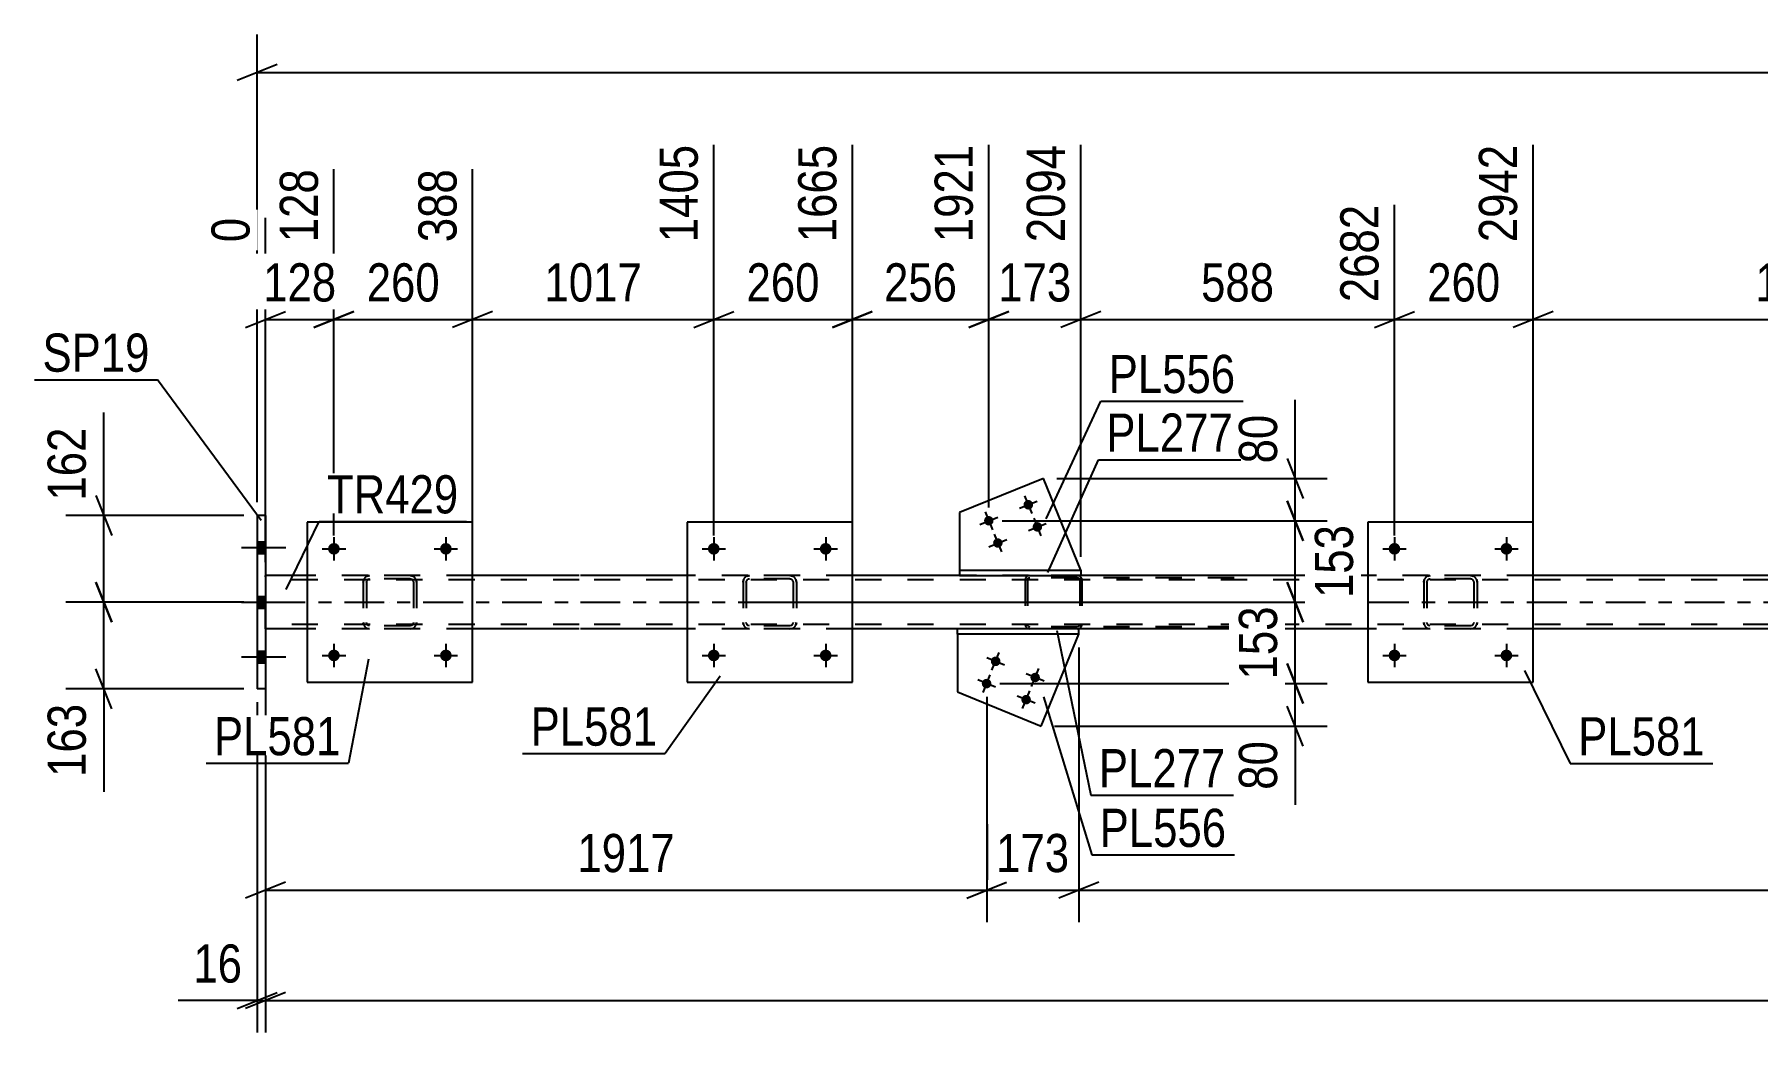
# Model space of a CAD drawing. Header units: millimetres. Extents: x 0 to 1772, y 0 to 560.
# Drawn here: x 1041.4 to 1170.7, y 483 to 557.9 of the extents above; entities that cross this region are included whole.
import ezdxf

# ---------------------------------------------------------------- set-up
doc = ezdxf.new("R2010")
doc.units = ezdxf.units.MM
doc.linetypes.add('DXK_LINE_DOT2', pattern=[3.9198, 1.9599, -1.9599])
doc.linetypes.add('DXK_LINE_DOT3', pattern=[5.9187, 2.979, -0.9799, 0.9799, -0.9799])
doc.styles.add('Arial Narrow', font='ARIALN.TTF', dxfattribs={"height": 0.2})

# ---------------------------------------------------------------- blocks, each defined once
blk = doc.blocks.new('Bolt-814276686-2591 - 2520')
at = {"linetype": 'Continuous'}
for points in [[(1058.76, 518.94), (1058.76, 519.82), (1058.12, 519.82), (1058.12, 518.94)], [(1058.76, 518.94), (1058.76, 519.82), (1058.12, 519.82), (1058.12, 518.94)], [(1058.76, 518.94), (1058.76, 519.82), (1058.12, 519.82), (1058.12, 518.94)], [(1058.76, 514.84), (1058.76, 515.72), (1058.12, 515.72), (1058.12, 514.84)], [(1058.76, 514.84), (1058.76, 515.72), (1058.12, 515.72), (1058.12, 514.84)], [(1058.76, 510.74), (1058.76, 511.62), (1058.12, 511.62), (1058.12, 510.74)], [(1058.76, 510.74), (1058.76, 511.62), (1058.12, 511.62), (1058.12, 510.74)], [(1058.76, 510.74), (1058.76, 511.62), (1058.12, 511.62), (1058.12, 510.74)]]:
    blk.add_hatch(color=1, dxfattribs=at).paths.add_polyline_path(points)
at = {"color": 1, "linetype": 'Continuous'}
for p, q in [((1058.12, 519.82), (1058.76, 519.82)), ((1058.12, 519.82), (1058.76, 519.82)), ((1058.12, 519.82), (1058.76, 519.82)), ((1056.96, 519.38), (1060.28, 519.38)), ((1056.96, 519.38), (1060.28, 519.38)), ((1056.96, 519.38), (1060.28, 519.38)), ((1058.12, 518.94), (1058.76, 518.94)), ((1058.12, 518.94), (1058.76, 518.94)), ((1058.12, 518.94), (1058.76, 518.94)), ((1056.96, 515.28), (1060.28, 515.28)), ((1056.96, 515.28), (1060.28, 515.28)), ((1058.12, 515.72), (1058.76, 515.72)), ((1058.12, 515.72), (1058.76, 515.72)), ((1058.12, 514.84), (1058.76, 514.84)), ((1058.12, 514.84), (1058.76, 514.84)), ((1056.96, 511.18), (1060.28, 511.18)), ((1056.96, 511.18), (1060.28, 511.18)), ((1056.96, 511.18), (1060.28, 511.18)), ((1058.12, 511.62), (1058.76, 511.62)), ((1058.12, 511.62), (1058.76, 511.62)), ((1058.12, 511.62), (1058.76, 511.62)), ((1058.12, 510.74), (1058.76, 510.74)), ((1058.12, 510.74), (1058.76, 510.74)), ((1058.12, 510.74), (1058.76, 510.74))]:
    blk.add_line(p, q, dxfattribs=at)
blk = doc.blocks.new('Part-814276686-2694 - 2520')
at = {"color": 2, "linetype": 'Continuous'}
for p, q in [((1110.83, 517.68), (1110.83, 517.28)), ((1110.83, 517.68), (1119.94, 517.68)), ((1110.83, 517.28), (1119.94, 517.28)), ((1119.94, 517.68), (1119.94, 517.28))]:
    blk.add_line(p, q, dxfattribs=at)
blk = doc.blocks.new('Bolt-814276686-2555 - 2520')
at = {"linetype": 'Continuous'}
for points in [[(1064.33, 511.29, -1), (1063.45, 511.29, -1)], [(1072.73, 511.29, -1), (1071.85, 511.29, -1)]]:
    blk.add_hatch(color=1, dxfattribs=at).paths.add_polyline_path(points)
at = {"color": 1, "linetype": 'Continuous'}
for p, q in [((1063.89, 512.17), (1063.89, 510.41)), ((1072.29, 512.17), (1072.29, 510.41)), ((1063.01, 511.29), (1064.77, 511.29)), ((1071.41, 511.29), (1073.17, 511.29))]:
    blk.add_line(p, q, dxfattribs=at)
blk = doc.blocks.new('Part-814276686-2549 - 2520')
at = {"color": 2, "linetype": 'Continuous'}
for p, q in [((1153.87, 521.28), (1141.47, 521.28)), ((1141.47, 521.28), (1141.47, 509.28)), ((1153.87, 509.28), (1153.87, 521.28)), ((1141.47, 509.28), (1153.87, 509.28))]:
    blk.add_line(p, q, dxfattribs=at)
blk = doc.blocks.new('Bolt-814276686-2552 - 2520')
at = {"linetype": 'Continuous'}
for points in [[(1143.91, 519.29, -1), (1143.03, 519.29, -1)], [(1152.31, 519.29, -1), (1151.43, 519.29, -1)]]:
    blk.add_hatch(color=1, dxfattribs=at).paths.add_polyline_path(points)
at = {"color": 1, "linetype": 'Continuous'}
for p, q in [((1143.47, 520.17), (1143.47, 518.41)), ((1151.87, 520.17), (1151.87, 518.41)), ((1142.59, 519.29), (1144.35, 519.29)), ((1150.99, 519.29), (1152.75, 519.29))]:
    blk.add_line(p, q, dxfattribs=at)
blk = doc.blocks.new('Bolt-814276686-2556 - 2520')
at = {"linetype": 'Continuous'}
for points in [[(1064.33, 519.29, -1), (1063.45, 519.29, -1)], [(1072.73, 519.29, -1), (1071.85, 519.29, -1)]]:
    blk.add_hatch(color=1, dxfattribs=at).paths.add_polyline_path(points)
at = {"color": 1, "linetype": 'Continuous'}
for p, q in [((1063.89, 520.17), (1063.89, 518.41)), ((1072.29, 520.17), (1072.29, 518.41)), ((1063.01, 519.29), (1064.77, 519.29)), ((1071.41, 519.29), (1073.17, 519.29))]:
    blk.add_line(p, q, dxfattribs=at)
blk = doc.blocks.new('Part-814276686-2689 - 2520')
at = {"color": 2, "linetype": 'Continuous'}
for p, q in [((1117.13, 524.57), (1110.83, 522.01)), ((1119.94, 517.68), (1117.13, 524.57)), ((1110.83, 522.01), (1110.83, 517.68))]:
    blk.add_line(p, q, dxfattribs=at)
at = {"color": 7, "linetype": 'DXK_LINE_DOT2'}
blk.add_line((1110.83, 517.68), (1119.94, 517.68), dxfattribs=at)
blk = doc.blocks.new('Bolt-814276686-2695 - 2520')
at = {"linetype": 'Continuous'}
for points in [[(1116.33, 522.73, -1), (1115.66, 522.46, -1)], [(1113.36, 521.53, -1), (1112.7, 521.26, -1)], [(1117.01, 521.07, -1), (1116.34, 520.8, -1)], [(1114.04, 519.86, -1), (1113.38, 519.59, -1)]]:
    blk.add_hatch(color=1, dxfattribs=at).paths.add_polyline_path(points)
at = {"color": 1, "linetype": 'Continuous'}
for p, q in [((1115.33, 522.33), (1116.66, 522.87)), ((1115.72, 523.27), (1116.27, 521.93)), ((1112.36, 521.12), (1113.7, 521.66)), ((1112.76, 522.06), (1113.3, 520.72)), ((1116.01, 520.66), (1117.34, 521.2)), ((1116.4, 521.6), (1116.94, 520.27)), ((1113.04, 519.45), (1114.38, 520)), ((1113.44, 520.39), (1113.98, 519.06))]:
    blk.add_line(p, q, dxfattribs=at)
blk = doc.blocks.new('Bolt-814276686-2582 - 2520')
at = {"linetype": 'Continuous'}
for points in [[(1143.91, 511.29, -1), (1143.03, 511.29, -1)], [(1152.31, 511.29, -1), (1151.43, 511.29, -1)]]:
    blk.add_hatch(color=1, dxfattribs=at).paths.add_polyline_path(points)
at = {"color": 1, "linetype": 'Continuous'}
for p, q in [((1143.47, 512.17), (1143.47, 510.41)), ((1151.87, 512.17), (1151.87, 510.41)), ((1142.59, 511.29), (1144.35, 511.29)), ((1150.99, 511.29), (1152.75, 511.29))]:
    blk.add_line(p, q, dxfattribs=at)
blk = doc.blocks.new('Part-814276686-2590 - 2520')
at = {"color": 2, "linetype": 'Continuous'}
for p, q in [((1061.89, 517.28), (1058.76, 517.28)), ((1082.29, 517.28), (1074.29, 517.28)), ((1090.39, 517.28), (1082.39, 517.28)), ((1110.83, 517.28), (1102.79, 517.28)), ((1141.47, 517.28), (1119.94, 517.28)), ((1192.55, 517.28), (1153.87, 517.28)), ((1061.89, 513.28), (1058.76, 513.28)), ((1082.29, 513.28), (1074.29, 513.28)), ((1090.39, 513.28), (1082.39, 513.28)), ((1110.67, 513.28), (1102.79, 513.28)), ((1141.47, 513.28), (1119.78, 513.28)), ((1192.55, 513.28), (1153.87, 513.28))]:
    blk.add_line(p, q, dxfattribs=at)
at = {"color": 7, "linetype": 'DXK_LINE_DOT2'}
for p, q in [((1058.76, 513.28), (1058.76, 517.28)), ((1074.29, 517.28), (1061.89, 517.28)), ((1102.79, 517.28), (1090.39, 517.28)), ((1119.94, 517.28), (1110.83, 517.28)), ((1153.87, 517.28), (1141.47, 517.28)), ((1082.29, 516.96), (1058.76, 516.96)), ((1685.1, 516.96), (1082.39, 516.96)), ((1082.29, 513.6), (1058.76, 513.6)), ((1685.1, 513.6), (1082.39, 513.6)), ((1074.29, 513.28), (1061.89, 513.28)), ((1102.79, 513.28), (1090.39, 513.28)), ((1119.78, 513.28), (1110.67, 513.28)), ((1153.87, 513.28), (1141.47, 513.28))]:
    blk.add_line(p, q, dxfattribs=at)
at = {"color": 7, "linetype": 'DXK_LINE_DOT3'}
for p, q in [((1058.76, 515.28), (1082.29, 515.28)), ((1082.39, 515.28), (1685.1, 515.28))]:
    blk.add_line(p, q, dxfattribs=at)
blk = doc.blocks.new('Part-814276686-2640 - 2520')
at = {"color": 2, "linetype": 'Continuous'}
for p, q in [((1110.67, 512.88), (1110.67, 508.56)), ((1116.97, 505.99), (1119.78, 512.88)), ((1110.67, 508.56), (1116.97, 505.99))]:
    blk.add_line(p, q, dxfattribs=at)
at = {"color": 7, "linetype": 'DXK_LINE_DOT2'}
blk.add_line((1119.78, 512.88), (1110.67, 512.88), dxfattribs=at)
blk = doc.blocks.new('Bolt-814276686-2712 - 2520')
at = {"linetype": 'Continuous'}
for points in [[(1092.83, 511.29, -1), (1091.95, 511.29, -1)], [(1101.23, 511.29, -1), (1100.35, 511.29, -1)]]:
    blk.add_hatch(color=1, dxfattribs=at).paths.add_polyline_path(points)
at = {"color": 1, "linetype": 'Continuous'}
for p, q in [((1092.39, 512.17), (1092.39, 510.41)), ((1100.79, 512.17), (1100.79, 510.41)), ((1091.51, 511.29), (1093.27, 511.29)), ((1099.91, 511.29), (1101.67, 511.29))]:
    blk.add_line(p, q, dxfattribs=at)
blk = doc.blocks.new('Part-814276686-2683 - 2520')
at = {"color": 2, "linetype": 'Continuous'}
for p, q in [((1119.78, 513.28), (1110.67, 513.28)), ((1110.67, 512.88), (1110.67, 513.28)), ((1119.78, 512.88), (1110.67, 512.88)), ((1119.78, 512.88), (1119.78, 513.28))]:
    blk.add_line(p, q, dxfattribs=at)
blk = doc.blocks.new('Bolt-814276686-2684 - 2520')
at = {"linetype": 'Continuous'}
for points in [[(1113.21, 510.98, -1), (1113.88, 510.71, -1)], [(1112.53, 509.31, -1), (1113.2, 509.04, -1)], [(1116.18, 509.77, -1), (1116.84, 509.5, -1)], [(1115.5, 508.11, -1), (1116.16, 507.83, -1)]]:
    blk.add_hatch(color=1, dxfattribs=at).paths.add_polyline_path(points)
at = {"color": 1, "linetype": 'Continuous'}
for p, q in [((1114.21, 510.57), (1112.88, 511.12)), ((1113.27, 510.18), (1113.82, 511.51)), ((1113.53, 508.91), (1112.2, 509.45)), ((1112.6, 508.51), (1113.14, 509.84)), ((1117.18, 509.36), (1115.84, 509.91)), ((1116.24, 508.97), (1116.78, 510.3)), ((1116.5, 507.7), (1115.16, 508.24)), ((1115.56, 507.3), (1116.1, 508.64))]:
    blk.add_line(p, q, dxfattribs=at)
blk = doc.blocks.new('Bolt-814276686-2713 - 2520')
at = {"linetype": 'Continuous'}
for points in [[(1092.83, 519.29, -1), (1091.95, 519.29, -1)], [(1101.23, 519.29, -1), (1100.35, 519.29, -1)]]:
    blk.add_hatch(color=1, dxfattribs=at).paths.add_polyline_path(points)
at = {"color": 1, "linetype": 'Continuous'}
for p, q in [((1092.39, 520.17), (1092.39, 518.41)), ((1100.79, 520.17), (1100.79, 518.41)), ((1091.51, 519.29), (1093.27, 519.29)), ((1099.91, 519.29), (1101.67, 519.29))]:
    blk.add_line(p, q, dxfattribs=at)
blk = doc.blocks.new('Part-814276686-2737 - 2520')
at = {"color": 2, "linetype": 'Continuous'}
for p, q in [((1058.76, 521.78), (1058.12, 521.78)), ((1058.12, 521.78), (1058.12, 508.78)), ((1058.76, 521.78), (1058.76, 508.78)), ((1058.76, 508.78), (1058.12, 508.78))]:
    blk.add_line(p, q, dxfattribs=at)
blk = doc.blocks.new('Part-814276686-2751 - 2520')
at = {"color": 7, "linetype": 'DXK_LINE_DOT2'}
for p, q in [((1066.39, 517.25), (1066.57, 517.28)), ((1066.57, 517.28), (1066.39, 517.25)), ((1069.61, 517.28), (1066.57, 517.28)), ((1069.61, 517.28), (1069.8, 517.25)), ((1069.8, 517.25), (1069.61, 517.28)), ((1066.09, 516.8), (1066.13, 516.99)), ((1066.13, 516.99), (1066.09, 516.8)), ((1066.09, 516.8), (1066.09, 513.76)), ((1066.33, 516.8), (1066.35, 516.9)), ((1066.33, 516.8), (1066.33, 513.76)), ((1066.35, 516.9), (1066.4, 516.97)), ((1066.4, 516.97), (1066.48, 517.03)), ((1066.48, 517.03), (1066.57, 517.04)), ((1069.61, 517.04), (1066.57, 517.04)), ((1069.61, 517.04), (1069.7, 517.03)), ((1069.7, 517.03), (1069.78, 516.97)), ((1069.78, 516.97), (1069.83, 516.9)), ((1069.83, 516.9), (1069.85, 516.8)), ((1069.85, 516.8), (1069.85, 513.76)), ((1070.06, 516.99), (1070.09, 516.8)), ((1070.09, 516.8), (1070.06, 516.99)), ((1070.09, 516.8), (1070.09, 513.76)), ((1066.13, 513.58), (1066.09, 513.76)), ((1066.09, 513.76), (1066.13, 513.58)), ((1066.35, 513.67), (1066.33, 513.76)), ((1066.4, 513.59), (1066.35, 513.67)), ((1066.57, 513.28), (1066.39, 513.32)), ((1066.39, 513.32), (1066.57, 513.28)), ((1066.48, 513.54), (1066.4, 513.59)), ((1066.57, 513.52), (1066.48, 513.54)), ((1069.61, 513.52), (1066.57, 513.52)), ((1069.7, 513.54), (1069.61, 513.52)), ((1069.8, 513.32), (1069.61, 513.28)), ((1069.61, 513.28), (1069.8, 513.32)), ((1069.78, 513.59), (1069.7, 513.54)), ((1069.83, 513.67), (1069.78, 513.59)), ((1069.85, 513.76), (1069.83, 513.67)), ((1070.09, 513.76), (1070.06, 513.58)), ((1070.06, 513.58), (1070.09, 513.76)), ((1069.61, 513.28), (1066.57, 513.28))]:
    blk.add_line(p, q, dxfattribs=at)
at = {"color": 7, "linetype": 'DXK_LINE_DOT3'}
blk.add_line((1068.09, 515.28), (1068.09, 515.28), dxfattribs=at)
at = {"color": 7, "linetype": 'DXK_LINE_DOT2'}
for centre, start, end in [((1066.57, 516.8), 112.5, 157.5), ((1066.57, 516.8), 112.5, 157.5), ((1069.61, 516.8), 22.5, 67.5), ((1069.61, 516.8), 22.5, 67.5), ((1066.57, 513.76), 202.5, 247.5), ((1066.57, 513.76), 202.5, 247.5), ((1069.61, 513.76), 292.5, 337.5), ((1069.61, 513.76), 292.5, 337.5)]:
    blk.add_arc(centre, 0.48, start, end, dxfattribs=at)
blk = doc.blocks.new('Part-814276686-2756 - 2520')
at = {"color": 2, "linetype": 'Continuous'}
for p, q in [((1074.29, 521.28), (1061.89, 521.28)), ((1061.89, 521.28), (1061.89, 509.28)), ((1074.29, 509.28), (1074.29, 521.28)), ((1061.89, 509.28), (1074.29, 509.28))]:
    blk.add_line(p, q, dxfattribs=at)
blk = doc.blocks.new('Part-814276686-2759 - 2520')
at = {"color": 7, "linetype": 'DXK_LINE_DOT2'}
for p, q in [((1094.89, 517.25), (1095.07, 517.28)), ((1095.07, 517.28), (1094.89, 517.25)), ((1098.11, 517.28), (1095.07, 517.28)), ((1098.11, 517.28), (1098.3, 517.25)), ((1098.3, 517.25), (1098.11, 517.28)), ((1094.59, 516.8), (1094.63, 516.99)), ((1094.63, 516.99), (1094.59, 516.8)), ((1094.59, 516.8), (1094.59, 513.76)), ((1094.83, 516.8), (1094.85, 516.9)), ((1094.83, 516.8), (1094.83, 513.76)), ((1094.85, 516.9), (1094.9, 516.97)), ((1094.9, 516.97), (1094.98, 517.03)), ((1094.98, 517.03), (1095.07, 517.04)), ((1098.11, 517.04), (1095.07, 517.04)), ((1098.11, 517.04), (1098.2, 517.03)), ((1098.2, 517.03), (1098.28, 516.97)), ((1098.28, 516.97), (1098.33, 516.9)), ((1098.33, 516.9), (1098.35, 516.8)), ((1098.35, 516.8), (1098.35, 513.76)), ((1098.56, 516.99), (1098.59, 516.8)), ((1098.59, 516.8), (1098.56, 516.99)), ((1098.59, 516.8), (1098.59, 513.76)), ((1094.63, 513.58), (1094.59, 513.76)), ((1094.59, 513.76), (1094.63, 513.58)), ((1094.85, 513.67), (1094.83, 513.76)), ((1094.9, 513.59), (1094.85, 513.67)), ((1095.07, 513.28), (1094.89, 513.32)), ((1094.89, 513.32), (1095.07, 513.28)), ((1094.98, 513.54), (1094.9, 513.59)), ((1095.07, 513.52), (1094.98, 513.54)), ((1098.11, 513.52), (1095.07, 513.52)), ((1098.2, 513.54), (1098.11, 513.52)), ((1098.3, 513.32), (1098.11, 513.28)), ((1098.11, 513.28), (1098.3, 513.32)), ((1098.28, 513.59), (1098.2, 513.54)), ((1098.33, 513.67), (1098.28, 513.59)), ((1098.35, 513.76), (1098.33, 513.67)), ((1098.59, 513.76), (1098.56, 513.58)), ((1098.56, 513.58), (1098.59, 513.76)), ((1098.11, 513.28), (1095.07, 513.28))]:
    blk.add_line(p, q, dxfattribs=at)
at = {"color": 7, "linetype": 'DXK_LINE_DOT3'}
blk.add_line((1096.59, 515.28), (1096.59, 515.28), dxfattribs=at)
at = {"color": 7, "linetype": 'DXK_LINE_DOT2'}
for centre, start, end in [((1095.07, 516.8), 112.5, 157.5), ((1095.07, 516.8), 112.5, 157.5), ((1098.11, 516.8), 22.5, 67.5), ((1098.11, 516.8), 22.5, 67.5), ((1095.07, 513.76), 202.5, 247.5), ((1095.07, 513.76), 202.5, 247.5), ((1098.11, 513.76), 292.5, 337.5), ((1098.11, 513.76), 292.5, 337.5)]:
    blk.add_arc(centre, 0.48, start, end, dxfattribs=at)
blk = doc.blocks.new('Part-814276686-2764 - 2520')
at = {"color": 2, "linetype": 'Continuous'}
for p, q in [((1102.79, 521.28), (1090.39, 521.28)), ((1090.39, 521.28), (1090.39, 509.28)), ((1102.79, 509.28), (1102.79, 521.28)), ((1090.39, 509.28), (1102.79, 509.28))]:
    blk.add_line(p, q, dxfattribs=at)
blk = doc.blocks.new('Part-814276686-2797 - 2520')
at = {"color": 7, "linetype": 'DXK_LINE_DOT2'}
for p, q in [((1145.97, 517.25), (1146.15, 517.28)), ((1146.15, 517.28), (1145.97, 517.25)), ((1149.19, 517.28), (1146.15, 517.28)), ((1149.19, 517.28), (1149.38, 517.25)), ((1149.38, 517.25), (1149.19, 517.28)), ((1145.67, 516.8), (1145.71, 516.99)), ((1145.71, 516.99), (1145.67, 516.8)), ((1145.67, 516.8), (1145.67, 513.76)), ((1145.91, 516.8), (1145.93, 516.9)), ((1145.91, 516.8), (1145.91, 513.76)), ((1145.93, 516.9), (1145.98, 516.97)), ((1145.98, 516.97), (1146.06, 517.03)), ((1146.06, 517.03), (1146.15, 517.04)), ((1149.19, 517.04), (1146.15, 517.04)), ((1149.19, 517.04), (1149.28, 517.03)), ((1149.28, 517.03), (1149.36, 516.97)), ((1149.36, 516.97), (1149.41, 516.9)), ((1149.41, 516.9), (1149.43, 516.8)), ((1149.43, 516.8), (1149.43, 513.76)), ((1149.64, 516.99), (1149.67, 516.8)), ((1149.67, 516.8), (1149.64, 516.99)), ((1149.67, 516.8), (1149.67, 513.76)), ((1145.71, 513.58), (1145.67, 513.76)), ((1145.67, 513.76), (1145.71, 513.58)), ((1145.93, 513.67), (1145.91, 513.76)), ((1145.98, 513.59), (1145.93, 513.67)), ((1146.15, 513.28), (1145.97, 513.32)), ((1145.97, 513.32), (1146.15, 513.28)), ((1146.06, 513.54), (1145.98, 513.59)), ((1146.15, 513.52), (1146.06, 513.54)), ((1149.19, 513.52), (1146.15, 513.52)), ((1149.28, 513.54), (1149.19, 513.52)), ((1149.38, 513.32), (1149.19, 513.28)), ((1149.19, 513.28), (1149.38, 513.32)), ((1149.36, 513.59), (1149.28, 513.54)), ((1149.41, 513.67), (1149.36, 513.59)), ((1149.43, 513.76), (1149.41, 513.67)), ((1149.67, 513.76), (1149.64, 513.58)), ((1149.64, 513.58), (1149.67, 513.76)), ((1149.19, 513.28), (1146.15, 513.28))]:
    blk.add_line(p, q, dxfattribs=at)
at = {"color": 7, "linetype": 'DXK_LINE_DOT3'}
blk.add_line((1147.67, 515.28), (1147.67, 515.28), dxfattribs=at)
at = {"color": 7, "linetype": 'DXK_LINE_DOT2'}
for centre, start, end in [((1146.15, 516.8), 112.5, 157.5), ((1146.15, 516.8), 112.5, 157.5), ((1149.19, 516.8), 22.5, 67.5), ((1149.19, 516.8), 22.5, 67.5), ((1146.15, 513.76), 202.5, 247.5), ((1146.15, 513.76), 202.5, 247.5), ((1149.19, 513.76), 292.5, 337.5), ((1149.19, 513.76), 292.5, 337.5)]:
    blk.add_arc(centre, 0.48, start, end, dxfattribs=at)
blk = doc.blocks.new('Part-814276686-2801 - 2520')
at = {"color": 7, "linetype": 'DXK_LINE_DOT2'}
for p, q in [((1116.11, 517.28), (1115.98, 517.26)), ((1131.43, 517.28), (1116.11, 517.28)), ((1119.81, 517.26), (1119.68, 517.28)), ((1115.79, 517.09), (1115.77, 516.96)), ((1115.77, 516.96), (1115.77, 513.6)), ((1115.94, 516.96), (1115.95, 517.03)), ((1115.94, 516.96), (1115.94, 513.6)), ((1115.95, 517.03), (1115.99, 517.08)), ((1115.99, 517.08), (1116.04, 517.11)), ((1116.04, 517.11), (1116.11, 517.12)), ((1131.43, 517.12), (1116.11, 517.12)), ((1119.68, 517.12), (1119.75, 517.11)), ((1119.75, 517.11), (1119.77, 517.1)), ((1119.77, 517.1), (1119.8, 517.08)), ((1119.8, 517.08), (1119.84, 517.03)), ((1119.84, 517.03), (1119.85, 516.96)), ((1119.85, 516.96), (1119.85, 513.6)), ((1120.02, 516.96), (1120, 517.09)), ((1120.02, 516.96), (1120.02, 513.6)), ((1115.77, 513.6), (1115.79, 513.48)), ((1115.95, 513.54), (1115.94, 513.6)), ((1115.99, 513.49), (1115.95, 513.54)), ((1115.99, 513.49), (1116.02, 513.47)), ((1116.02, 513.47), (1116.04, 513.46)), ((1116.04, 513.46), (1116.11, 513.44)), ((1131.43, 513.44), (1116.11, 513.44)), ((1119.75, 513.46), (1119.68, 513.44)), ((1119.8, 513.49), (1119.75, 513.46)), ((1119.84, 513.54), (1119.8, 513.49)), ((1119.85, 513.6), (1119.84, 513.54)), ((1120, 513.48), (1120.02, 513.6)), ((1115.98, 513.31), (1116.11, 513.28)), ((1131.43, 513.28), (1116.11, 513.28)), ((1119.68, 513.28), (1119.81, 513.31))]:
    blk.add_line(p, q, dxfattribs=at)
for centre, start, end in [((1116.09, 516.95), 110.7583, 155.68), ((1119.69, 516.95), 24.32, 69.2417), ((1116.09, 513.62), 204.32, 249.2417), ((1119.69, 513.62), 290.7583, 335.68)]:
    blk.add_arc(centre, 0.331, start, end, dxfattribs=at)
blk = doc.blocks.new('StraightDimension-814276686-2818 - 2520')
at = {"color": 7, "linetype": 'Continuous'}
for p, q in [((1046.62, 521.78), (1046.62, 529.52)), ((1046.62, 521.78), (1046.62, 529.52)), ((1046.02, 523.28), (1047.22, 520.28)), ((1057.12, 521.78), (1043.77, 521.78)), ((1046.62, 515.28), (1046.62, 521.78)), ((1047.22, 513.78), (1046.02, 516.78)), ((1057.12, 515.28), (1043.77, 515.28))]:
    blk.add_line(p, q, dxfattribs=at)
at = {"color": 0}
blk.add_wipeout([(1045.87, 528.99), (1041.67, 528.99), (1041.67, 522.31), (1045.87, 522.31)], dxfattribs=at)
at = {"color": 3, "style": 'Arial Narrow'}
blk.add_text('162', height=2.863, rotation=90.0002, dxfattribs=at).set_placement((1045.27, 522.91))
blk = doc.blocks.new('StraightDimension-814276686-3383 - 2520')
at = {"color": 7, "linetype": 'Continuous'}
for p, q in [((1058.12, 522.78), (1058.12, 557.89)), ((1059.62, 555.64), (1056.62, 554.44)), ((1058.12, 555.04), (1685.74, 555.04))]:
    blk.add_line(p, q, dxfattribs=at)
blk = doc.blocks.new('StraightDimension-814276686-2916 - 2520')
at = {"color": 7, "linetype": 'Continuous'}
for p, q in [((1113.03, 522.39), (1113.03, 549.61)), ((1119.94, 518.68), (1119.94, 549.61)), ((1111.53, 535.9), (1114.53, 537.1)), ((1121.44, 537.1), (1118.44, 535.9)), ((1113.03, 536.5), (1119.94, 536.5))]:
    blk.add_line(p, q, dxfattribs=at)
at = {"color": 0}
blk.add_wipeout([(1119.83, 537.25), (1119.83, 541.45), (1113.14, 541.45), (1113.14, 537.25)], dxfattribs=at)
at = {"color": 3, "style": 'Arial Narrow'}
blk.add_text('173', height=2.863, dxfattribs=at).set_placement((1113.74, 537.85))
at = {"color": 0, "linetype": 'Continuous'}
blk.add_wipeout([(1119.34, 550.21), (1115.14, 550.21), (1115.14, 541.7), (1119.34, 541.7)], dxfattribs=at)
at = {"color": 3, "linetype": 'Continuous', "style": 'Arial Narrow'}
blk.add_text('2094', height=2.863, rotation=90.0002, dxfattribs=at).set_placement((1118.74, 542.3))
blk = doc.blocks.new('StraightDimension-814276686-2922 - 2520')
at = {"color": 7, "linetype": 'Continuous'}
for p, q in [((1119.94, 518.68), (1119.94, 549.61)), ((1143.47, 520.29), (1143.47, 545.11)), ((1121.44, 537.1), (1118.44, 535.9)), ((1141.97, 535.9), (1144.97, 537.1)), ((1119.94, 536.5), (1143.47, 536.5))]:
    blk.add_line(p, q, dxfattribs=at)
at = {"color": 0}
blk.add_wipeout([(1135.05, 537.25), (1135.05, 541.45), (1128.36, 541.45), (1128.36, 537.25)], dxfattribs=at)
at = {"color": 3, "style": 'Arial Narrow'}
blk.add_text('588', height=2.863, dxfattribs=at).set_placement((1128.96, 537.85))
at = {"color": 0, "linetype": 'Continuous'}
blk.add_wipeout([(1142.87, 545.71), (1138.67, 545.71), (1138.67, 537.2), (1142.87, 537.2)], dxfattribs=at)
at = {"color": 3, "linetype": 'Continuous', "style": 'Arial Narrow'}
blk.add_text('2682', height=2.863, rotation=90.0002, dxfattribs=at).set_placement((1142.27, 537.8))
blk = doc.blocks.new('StraightDimension-814276686-3372 - 2520')
at = {"color": 7, "linetype": 'Continuous'}
for p, q in [((1119.78, 511.88), (1119.78, 491.28)), ((1112.87, 508.18), (1112.87, 491.28)), ((1111.37, 493.08), (1114.37, 494.28)), ((1121.28, 494.28), (1118.28, 493.08)), ((1112.87, 493.68), (1119.78, 493.68))]:
    blk.add_line(p, q, dxfattribs=at)
at = {"color": 0}
blk.add_wipeout([(1119.66, 494.43), (1119.66, 498.63), (1112.98, 498.63), (1112.98, 494.43)], dxfattribs=at)
at = {"color": 3, "style": 'Arial Narrow'}
blk.add_text('173', height=2.863, dxfattribs=at).set_placement((1113.58, 495.03))
blk = doc.blocks.new('StraightDimension-814276686-2810 - 2520')
at = {"color": 7, "linetype": 'Continuous'}
for p, q in [((1046.02, 516.78), (1047.22, 513.78)), ((1057.12, 515.28), (1043.77, 515.28)), ((1046.62, 508.78), (1046.62, 515.28)), ((1047.22, 507.28), (1046.02, 510.28)), ((1057.12, 508.78), (1043.77, 508.78)), ((1046.62, 508.78), (1046.62, 501.05)), ((1046.62, 508.78), (1046.62, 501.05))]:
    blk.add_line(p, q, dxfattribs=at)
at = {"color": 0}
blk.add_wipeout([(1045.87, 508.26), (1041.67, 508.26), (1041.67, 501.58), (1045.87, 501.58)], dxfattribs=at)
at = {"color": 3, "style": 'Arial Narrow'}
blk.add_text('163', height=2.863, rotation=90.0002, dxfattribs=at).set_placement((1045.27, 502.18))
blk = doc.blocks.new('StraightDimension-814276686-2837 - 2520')
at = {"color": 7, "linetype": 'Continuous'}
for p, q in [((1058.76, 507.78), (1058.76, 482.99)), ((1060.26, 485.99), (1057.26, 484.79)), ((1058.76, 485.39), (1685.1, 485.39))]:
    blk.add_line(p, q, dxfattribs=at)
blk = doc.blocks.new('StraightDimension-814276686-2847 - 2520')
at = {"color": 7, "linetype": 'Continuous'}
for p, q in [((1058.12, 507.78), (1058.12, 482.99)), ((1058.76, 507.78), (1058.76, 482.99)), ((1058.12, 485.39), (1052.21, 485.39)), ((1058.12, 485.39), (1052.21, 485.39)), ((1056.62, 484.79), (1059.62, 485.99)), ((1060.26, 485.99), (1057.26, 484.79)), ((1058.12, 485.39), (1058.76, 485.39))]:
    blk.add_line(p, q, dxfattribs=at)
at = {"color": 0}
blk.add_wipeout([(1057.6, 486.14), (1057.6, 490.34), (1052.74, 490.34), (1052.74, 486.14)], dxfattribs=at)
at = {"color": 3, "style": 'Arial Narrow'}
blk.add_text('16', height=2.863, dxfattribs=at).set_placement((1053.34, 486.74))
blk = doc.blocks.new('StraightDimension-814276686-2885 - 2520')
at = {"color": 7, "linetype": 'Continuous'}
for p, q in [((1092.39, 520.29), (1092.39, 549.61)), ((1102.79, 518.28), (1102.79, 549.61)), ((1090.89, 535.9), (1093.89, 537.1)), ((1104.29, 537.1), (1101.29, 535.9)), ((1092.39, 536.5), (1102.79, 536.5))]:
    blk.add_line(p, q, dxfattribs=at)
at = {"color": 0}
blk.add_wipeout([(1100.93, 537.25), (1100.93, 541.45), (1094.25, 541.45), (1094.25, 537.25)], dxfattribs=at)
at = {"color": 3, "style": 'Arial Narrow'}
blk.add_text('260', height=2.863, dxfattribs=at).set_placement((1094.85, 537.85))
at = {"color": 0, "linetype": 'Continuous'}
blk.add_wipeout([(1102.19, 550.21), (1097.99, 550.21), (1097.99, 541.7), (1102.19, 541.7)], dxfattribs=at)
at = {"color": 3, "linetype": 'Continuous', "style": 'Arial Narrow'}
blk.add_text('1665', height=2.863, rotation=90.0002, dxfattribs=at).set_placement((1101.59, 542.3))
blk = doc.blocks.new('StraightDimension-814276686-2902 - 2520')
at = {"color": 7, "linetype": 'Continuous'}
for p, q in [((1102.79, 518.28), (1102.79, 549.61)), ((1113.03, 522.39), (1113.03, 549.61)), ((1101.29, 535.9), (1104.29, 537.1)), ((1114.53, 537.1), (1111.53, 535.9)), ((1102.79, 536.5), (1113.03, 536.5))]:
    blk.add_line(p, q, dxfattribs=at)
at = {"color": 0}
blk.add_wipeout([(1111.25, 537.25), (1111.25, 541.45), (1104.57, 541.45), (1104.57, 537.25)], dxfattribs=at)
at = {"color": 3, "style": 'Arial Narrow'}
blk.add_text('256', height=2.863, dxfattribs=at).set_placement((1105.17, 537.85))
at = {"color": 0, "linetype": 'Continuous'}
blk.add_wipeout([(1112.43, 550.21), (1108.23, 550.21), (1108.23, 541.7), (1112.43, 541.7)], dxfattribs=at)
at = {"color": 3, "linetype": 'Continuous', "style": 'Arial Narrow'}
blk.add_text('1921', height=2.863, rotation=90.0002, dxfattribs=at).set_placement((1111.83, 542.3))
blk = doc.blocks.new('StraightDimension-814276686-2931 - 2520')
at = {"color": 7, "linetype": 'Continuous'}
for p, q in [((1153.87, 518.28), (1153.87, 549.61)), ((1143.47, 520.29), (1143.47, 545.11)), ((1141.97, 535.9), (1144.97, 537.1)), ((1155.37, 537.1), (1152.37, 535.9)), ((1143.47, 536.5), (1153.87, 536.5))]:
    blk.add_line(p, q, dxfattribs=at)
at = {"color": 0}
blk.add_wipeout([(1152.01, 537.25), (1152.01, 541.45), (1145.33, 541.45), (1145.33, 537.25)], dxfattribs=at)
at = {"color": 3, "style": 'Arial Narrow'}
blk.add_text('260', height=2.863, dxfattribs=at).set_placement((1145.93, 537.85))
at = {"color": 0, "linetype": 'Continuous'}
blk.add_wipeout([(1153.27, 550.21), (1149.07, 550.21), (1149.07, 541.7), (1153.27, 541.7)], dxfattribs=at)
at = {"color": 3, "linetype": 'Continuous', "style": 'Arial Narrow'}
blk.add_text('2942', height=2.863, rotation=90.0002, dxfattribs=at).set_placement((1152.67, 542.3))
blk = doc.blocks.new('StraightDimension-814276686-2949 - 2520')
at = {"color": 7, "linetype": 'Continuous'}
for p, q in [((1153.87, 518.28), (1153.87, 549.61)), ((1194.55, 520.29), (1194.55, 545.11)), ((1155.37, 537.1), (1152.37, 535.9)), ((1193.05, 535.9), (1196.05, 537.1)), ((1153.87, 536.5), (1194.55, 536.5))]:
    blk.add_line(p, q, dxfattribs=at)
at = {"color": 0}
blk.add_wipeout([(1178.47, 537.25), (1178.47, 541.45), (1169.96, 541.45), (1169.96, 537.25)], dxfattribs=at)
at = {"color": 3, "style": 'Arial Narrow'}
blk.add_text('1017', height=2.863, dxfattribs=at).set_placement((1170.56, 537.85))
at = {"color": 0, "linetype": 'Continuous'}
blk.add_wipeout([(1193.95, 545.71), (1189.75, 545.71), (1189.75, 537.2), (1193.95, 537.2)], dxfattribs=at)
at = {"color": 3, "linetype": 'Continuous', "style": 'Arial Narrow'}
blk.add_text('3959', height=2.863, rotation=90.0002, dxfattribs=at).set_placement((1193.35, 537.8))
blk = doc.blocks.new('StraightDimension-814276686-3272 - 2520')
at = {"color": 7, "linetype": 'Continuous'}
for p, q in [((1092.39, 520.29), (1092.39, 549.61)), ((1074.29, 518.28), (1074.29, 547.79)), ((1075.79, 537.1), (1072.79, 535.9)), ((1090.89, 535.9), (1093.89, 537.1)), ((1074.29, 536.5), (1092.39, 536.5))]:
    blk.add_line(p, q, dxfattribs=at)
at = {"color": 0}
blk.add_wipeout([(1087.6, 537.25), (1087.6, 541.45), (1079.09, 541.45), (1079.09, 537.25)], dxfattribs=at)
at = {"color": 3, "style": 'Arial Narrow'}
blk.add_text('1017', height=2.863, dxfattribs=at).set_placement((1079.69, 537.85))
at = {"color": 0, "linetype": 'Continuous'}
blk.add_wipeout([(1091.79, 550.21), (1087.59, 550.21), (1087.59, 541.7), (1091.79, 541.7)], dxfattribs=at)
at = {"color": 3, "linetype": 'Continuous', "style": 'Arial Narrow'}
blk.add_text('1405', height=2.863, rotation=90.0002, dxfattribs=at).set_placement((1091.19, 542.3))
blk = doc.blocks.new('StraightDimension-814276686-3286 - 2520')
at = {"color": 7, "linetype": 'Continuous'}
for p, q in [((1063.89, 520.29), (1063.89, 547.79)), ((1074.29, 518.28), (1074.29, 547.79)), ((1062.39, 535.9), (1065.39, 537.1)), ((1075.79, 537.1), (1072.79, 535.9)), ((1063.89, 536.5), (1074.29, 536.5))]:
    blk.add_line(p, q, dxfattribs=at)
at = {"color": 0}
blk.add_wipeout([(1072.43, 537.25), (1072.43, 541.45), (1065.75, 541.45), (1065.75, 537.25)], dxfattribs=at)
at = {"color": 3, "style": 'Arial Narrow'}
blk.add_text('260', height=2.863, dxfattribs=at).set_placement((1066.35, 537.85))
at = {"color": 0, "linetype": 'Continuous'}
blk.add_wipeout([(1073.69, 548.39), (1069.49, 548.39), (1069.49, 541.7), (1073.69, 541.7)], dxfattribs=at)
at = {"color": 3, "linetype": 'Continuous', "style": 'Arial Narrow'}
blk.add_text('388', height=2.863, rotation=90.0002, dxfattribs=at).set_placement((1073.09, 542.3))
blk = doc.blocks.new('StraightDimension-814276686-3300 - 2520')
at = {"color": 7, "linetype": 'Continuous'}
for p, q in [((1063.89, 520.29), (1063.89, 547.79)), ((1058.76, 518.28), (1058.76, 544.13)), ((1057.26, 535.9), (1060.26, 537.1)), ((1065.39, 537.1), (1062.39, 535.9)), ((1058.76, 536.5), (1063.89, 536.5))]:
    blk.add_line(p, q, dxfattribs=at)
at = {"color": 0}
blk.add_wipeout([(1064.67, 537.25), (1064.67, 541.45), (1057.98, 541.45), (1057.98, 537.25)], dxfattribs=at)
at = {"color": 3, "style": 'Arial Narrow'}
blk.add_text('128', height=2.863, dxfattribs=at).set_placement((1058.58, 537.85))
at = {"color": 0, "linetype": 'Continuous'}
for points in [[(1063.29, 548.39), (1059.09, 548.39), (1059.09, 541.7), (1063.29, 541.7)], [(1058.16, 544.73), (1053.96, 544.73), (1053.96, 541.7), (1058.16, 541.7)]]:
    blk.add_wipeout(points, dxfattribs=at)
at = {"color": 3, "linetype": 'Continuous', "style": 'Arial Narrow'}
for s, height, p in [('128', 2.863, (1062.69, 542.3)), ('0', 2.86, (1057.56, 542.3))]:
    blk.add_text(s, height=height, rotation=90.0002, dxfattribs=at).set_placement(p)
blk = doc.blocks.new('StraightDimension-814276686-3310 - 2520')
at = {"color": 7, "linetype": 'Continuous'}
for p, q in [((1135.41, 510.68), (1136.61, 507.68)), ((1113.87, 509.18), (1138.41, 509.18)), ((1136.01, 505.99), (1136.01, 509.18)), ((1136.61, 504.49), (1135.41, 507.49)), ((1117.97, 505.99), (1138.41, 505.99)), ((1136.01, 505.99), (1136.01, 500.09)), ((1136.01, 505.99), (1136.01, 500.09))]:
    blk.add_line(p, q, dxfattribs=at)
at = {"color": 0}
blk.add_wipeout([(1135.26, 505.47), (1131.06, 505.47), (1131.06, 500.61), (1135.26, 500.61)], dxfattribs=at)
at = {"color": 3, "style": 'Arial Narrow'}
blk.add_text('80', height=2.863, rotation=90.0002, dxfattribs=at).set_placement((1134.66, 501.21))
blk = doc.blocks.new('StraightDimension-814276686-3321 - 2520')
at = {"color": 7, "linetype": 'Continuous'}
for p, q in [((1135.41, 516.78), (1136.61, 513.78)), ((1096.44, 515.28), (1138.41, 515.28)), ((1136.01, 509.18), (1136.01, 515.28)), ((1136.61, 507.68), (1135.41, 510.68)), ((1113.87, 509.18), (1138.41, 509.18))]:
    blk.add_line(p, q, dxfattribs=at)
at = {"color": 0}
blk.add_wipeout([(1135.26, 515.57), (1131.06, 515.57), (1131.06, 508.89), (1135.26, 508.89)], dxfattribs=at)
at = {"color": 3, "style": 'Arial Narrow'}
blk.add_text('153', height=2.863, rotation=90.0002, dxfattribs=at).set_placement((1134.66, 509.49))
blk = doc.blocks.new('StraightDimension-814276686-3338 - 2520')
at = {"color": 7, "linetype": 'Continuous'}
for p, q in [((1135.41, 522.89), (1136.61, 519.89)), ((1114.03, 521.39), (1138.86, 521.39)), ((1136.01, 515.28), (1136.01, 521.39)), ((1136.61, 513.78), (1135.41, 516.78)), ((1096.44, 515.28), (1138.86, 515.28))]:
    blk.add_line(p, q, dxfattribs=at)
at = {"color": 0}
blk.add_wipeout([(1140.96, 521.68), (1136.76, 521.68), (1136.76, 515), (1140.96, 515)], dxfattribs=at)
at = {"color": 3, "style": 'Arial Narrow'}
blk.add_text('153', height=2.863, rotation=90.0002, dxfattribs=at).set_placement((1140.36, 515.6))
blk = doc.blocks.new('StraightDimension-814276686-3355 - 2520')
at = {"color": 7, "linetype": 'Continuous'}
for p, q in [((1136.01, 524.57), (1136.01, 530.48)), ((1136.01, 524.57), (1136.01, 530.48)), ((1135.41, 526.07), (1136.61, 523.07)), ((1118.13, 524.57), (1138.41, 524.57)), ((1136.01, 521.39), (1136.01, 524.57)), ((1136.61, 519.89), (1135.41, 522.89)), ((1114.03, 521.39), (1138.41, 521.39))]:
    blk.add_line(p, q, dxfattribs=at)
at = {"color": 0}
blk.add_wipeout([(1135.26, 529.96), (1131.06, 529.96), (1131.06, 525.1), (1135.26, 525.1)], dxfattribs=at)
at = {"color": 3, "style": 'Arial Narrow'}
blk.add_text('80', height=2.863, rotation=90.0002, dxfattribs=at).set_placement((1134.66, 525.7))
blk = doc.blocks.new('StraightDimension-814276686-3366 - 2520')
at = {"color": 7, "linetype": 'Continuous'}
for p, q in [((1058.76, 512.28), (1058.76, 491.28)), ((1112.87, 508.18), (1112.87, 491.28)), ((1060.26, 494.28), (1057.26, 493.08)), ((1111.37, 493.08), (1114.37, 494.28)), ((1058.76, 493.68), (1112.87, 493.68))]:
    blk.add_line(p, q, dxfattribs=at)
at = {"color": 0}
blk.add_wipeout([(1090.07, 494.43), (1090.07, 498.63), (1081.56, 498.63), (1081.56, 494.43)], dxfattribs=at)
at = {"color": 3, "style": 'Arial Narrow'}
blk.add_text('1917', height=2.863, dxfattribs=at).set_placement((1082.16, 495.03))
blk = doc.blocks.new('StraightDimension-814276686-3378 - 2520')
at = {"color": 7, "linetype": 'Continuous'}
for p, q in [((1119.78, 511.88), (1119.78, 491.28)), ((1121.28, 494.28), (1118.28, 493.08)), ((1119.78, 493.68), (1685.1, 493.68))]:
    blk.add_line(p, q, dxfattribs=at)
blk = doc.blocks.new('Mark-814276686-2545 - 2520')
at = {"color": 0}
blk.add_wipeout([(1166.77, 503.79), (1166.77, 506.79), (1157.26, 506.79), (1157.26, 503.79)], dxfattribs=at)
blk.add_wipeout([(1166.77, 503.79), (1166.77, 506.79), (1157.26, 506.79), (1157.26, 503.79)], dxfattribs=at)
at = {"color": 30, "linetype": 'Continuous'}
for p, q in [((1153.22, 510.15), (1156.66, 503.19)), ((1156.66, 503.19), (1167.37, 503.19))]:
    blk.add_line(p, q, dxfattribs=at)
at = {"color": 3, "style": 'Arial Narrow'}
blk.add_text('PL581', height=2.863, dxfattribs=at).set_placement((1157.26, 503.79))
blk = doc.blocks.new('Mark-814276686-2586 - 2520')
at = {"color": 0}
blk.add_wipeout([(1073.24, 521.95), (1073.24, 524.95), (1063.37, 524.95), (1063.37, 521.95)], dxfattribs=at)
blk.add_wipeout([(1073.24, 521.95), (1073.24, 524.95), (1063.37, 524.95), (1063.37, 521.95)], dxfattribs=at)
at = {"color": 30, "linetype": 'Continuous'}
for p, q in [((1060.3, 516.25), (1062.77, 521.35)), ((1062.77, 521.35), (1073.84, 521.35))]:
    blk.add_line(p, q, dxfattribs=at)
at = {"color": 3, "style": 'Arial Narrow'}
blk.add_text('TR429', height=2.863, dxfattribs=at).set_placement((1063.37, 521.95))
blk = doc.blocks.new('Mark-814276686-2636 - 2520')
at = {"color": 0}
blk.add_wipeout([(1130.86, 496.92), (1130.86, 499.92), (1121.35, 499.92), (1121.35, 496.92)], dxfattribs=at)
blk.add_wipeout([(1130.86, 496.92), (1130.86, 499.92), (1121.35, 499.92), (1121.35, 496.92)], dxfattribs=at)
at = {"color": 30, "linetype": 'Continuous'}
for p, q in [((1117.13, 508.18), (1120.75, 496.32)), ((1120.75, 496.32), (1131.46, 496.32))]:
    blk.add_line(p, q, dxfattribs=at)
at = {"color": 3, "style": 'Arial Narrow'}
blk.add_text('PL556', height=2.863, dxfattribs=at).set_placement((1121.35, 496.92))
blk = doc.blocks.new('Mark-814276686-2679 - 2520')
at = {"color": 0}
blk.add_wipeout([(1130.79, 501.4), (1130.79, 504.4), (1121.29, 504.4), (1121.29, 501.4)], dxfattribs=at)
blk.add_wipeout([(1130.79, 501.4), (1130.79, 504.4), (1121.29, 504.4), (1121.29, 501.4)], dxfattribs=at)
at = {"color": 30, "linetype": 'Continuous'}
for p, q in [((1118.13, 513.17), (1120.69, 500.8)), ((1120.69, 500.8), (1131.39, 500.8))]:
    blk.add_line(p, q, dxfattribs=at)
at = {"color": 3, "style": 'Arial Narrow'}
blk.add_text('PL277', height=2.863, dxfattribs=at).set_placement((1121.29, 501.4))
blk = doc.blocks.new('Mark-814276686-2685 - 2520')
at = {"color": 0}
blk.add_wipeout([(1131.53, 530.98), (1131.53, 533.98), (1122.03, 533.98), (1122.03, 530.98)], dxfattribs=at)
blk.add_wipeout([(1131.53, 530.98), (1131.53, 533.98), (1122.03, 533.98), (1122.03, 530.98)], dxfattribs=at)
at = {"color": 30, "linetype": 'Continuous'}
for p, q in [((1117.34, 521.53), (1121.43, 530.38)), ((1121.43, 530.38), (1132.13, 530.38))]:
    blk.add_line(p, q, dxfattribs=at)
at = {"color": 3, "style": 'Arial Narrow'}
blk.add_text('PL556', height=2.863, dxfattribs=at).set_placement((1122.03, 530.98))
blk = doc.blocks.new('Mark-814276686-2690 - 2520')
at = {"color": 0}
blk.add_wipeout([(1131.35, 526.58), (1131.35, 529.58), (1121.85, 529.58), (1121.85, 526.58)], dxfattribs=at)
blk.add_wipeout([(1131.35, 526.58), (1131.35, 529.58), (1121.85, 529.58), (1121.85, 526.58)], dxfattribs=at)
at = {"color": 30, "linetype": 'Continuous'}
for p, q in [((1117.46, 517.51), (1121.25, 525.98)), ((1121.25, 525.98), (1131.95, 525.98))]:
    blk.add_line(p, q, dxfattribs=at)
at = {"color": 3, "style": 'Arial Narrow'}
blk.add_text('PL277', height=2.863, dxfattribs=at).set_placement((1121.85, 526.58))
blk = doc.blocks.new('Mark-814276686-2733 - 2520')
at = {"color": 0}
blk.add_wipeout([(1050.06, 532.58), (1050.06, 535.58), (1042.02, 535.58), (1042.02, 532.58)], dxfattribs=at)
blk.add_wipeout([(1050.06, 532.58), (1050.06, 535.58), (1042.02, 535.58), (1042.02, 532.58)], dxfattribs=at)
at = {"color": 30, "linetype": 'Continuous'}
for p in [(1041.42, 531.98), (1058.44, 521.42)]:
    blk.add_line(p, (1050.66, 531.98), dxfattribs=at)
at = {"color": 3, "style": 'Arial Narrow'}
blk.add_text('SP19', height=2.863, dxfattribs=at).set_placement((1042.02, 532.58))
blk = doc.blocks.new('Mark-814276686-2752 - 2520')
at = {"color": 0}
blk.add_wipeout([(1064.39, 503.8), (1064.39, 506.8), (1054.89, 506.8), (1054.89, 503.8)], dxfattribs=at)
blk.add_wipeout([(1064.39, 503.8), (1064.39, 506.8), (1054.89, 506.8), (1054.89, 503.8)], dxfattribs=at)
at = {"color": 30, "linetype": 'Continuous'}
for p in [(1066.49, 511), (1054.29, 503.2)]:
    blk.add_line(p, (1064.99, 503.2), dxfattribs=at)
at = {"color": 3, "style": 'Arial Narrow'}
blk.add_text('PL581', height=2.863, dxfattribs=at).set_placement((1054.89, 503.8))
blk = doc.blocks.new('Mark-814276686-2760 - 2520')
at = {"color": 0}
blk.add_wipeout([(1088.15, 504.52), (1088.15, 507.52), (1078.65, 507.52), (1078.65, 504.52)], dxfattribs=at)
blk.add_wipeout([(1088.15, 504.52), (1088.15, 507.52), (1078.65, 507.52), (1078.65, 504.52)], dxfattribs=at)
at = {"color": 30, "linetype": 'Continuous'}
for p in [(1092.88, 509.73), (1078.05, 503.92)]:
    blk.add_line(p, (1088.75, 503.92), dxfattribs=at)
at = {"color": 3, "style": 'Arial Narrow'}
blk.add_text('PL581', height=2.863, dxfattribs=at).set_placement((1078.65, 504.52))

msp = doc.modelspace()

# ---------------------------------------------------------------- block references
for name in ['Part-814276686-2689 - 2520', 'Bolt-814276686-2695 - 2520', 'Part-814276686-2737 - 2520', 'Part-814276686-2756 - 2520', 'Part-814276686-2764 - 2520', 'Part-814276686-2549 - 2520', 'Bolt-814276686-2591 - 2520', 'Bolt-814276686-2556 - 2520', 'Bolt-814276686-2713 - 2520', 'Bolt-814276686-2552 - 2520', 'Part-814276686-2590 - 2520', 'Part-814276686-2751 - 2520', 'Part-814276686-2759 - 2520', 'Part-814276686-2694 - 2520', 'Part-814276686-2801 - 2520', 'Part-814276686-2797 - 2520', 'Bolt-814276686-2555 - 2520', 'Bolt-814276686-2712 - 2520', 'Part-814276686-2683 - 2520', 'Part-814276686-2640 - 2520', 'Bolt-814276686-2582 - 2520', 'Bolt-814276686-2684 - 2520']:
    msp.add_blockref(name, (0, 0))

# ---------------------------------------------------------------- next in the draw order: block references
for name in ['StraightDimension-814276686-2818 - 2520', 'StraightDimension-814276686-3372 - 2520']:
    msp.add_blockref(name, (0, 0))

# ---------------------------------------------------------------- next in the draw order: block references
for name in ['StraightDimension-814276686-3383 - 2520', 'StraightDimension-814276686-2810 - 2520']:
    msp.add_blockref(name, (0, 0))

# ---------------------------------------------------------------- next in the draw order: block references
for name in ['StraightDimension-814276686-2885 - 2520', 'StraightDimension-814276686-2916 - 2520', 'StraightDimension-814276686-2837 - 2520']:
    msp.add_blockref(name, (0, 0))

# ---------------------------------------------------------------- next in the draw order: block references
for name in ['StraightDimension-814276686-3272 - 2520', 'StraightDimension-814276686-2902 - 2520', 'StraightDimension-814276686-2922 - 2520', 'StraightDimension-814276686-3310 - 2520', 'StraightDimension-814276686-2847 - 2520']:
    msp.add_blockref(name, (0, 0))

# ---------------------------------------------------------------- next in the draw order: block references
for name in ['StraightDimension-814276686-2931 - 2520', 'StraightDimension-814276686-3286 - 2520', 'StraightDimension-814276686-3321 - 2520']:
    msp.add_blockref(name, (0, 0))

# ---------------------------------------------------------------- next in the draw order: block references
for name in ['StraightDimension-814276686-2949 - 2520', 'StraightDimension-814276686-3300 - 2520', 'StraightDimension-814276686-3338 - 2520', 'StraightDimension-814276686-3366 - 2520', 'StraightDimension-814276686-3378 - 2520']:
    msp.add_blockref(name, (0, 0))

# ---------------------------------------------------------------- next in the draw order: block references
for name in ['Mark-814276686-2733 - 2520', 'StraightDimension-814276686-3355 - 2520', 'Mark-814276686-2586 - 2520', 'Mark-814276686-2752 - 2520', 'Mark-814276686-2760 - 2520', 'Mark-814276686-2545 - 2520', 'Mark-814276686-2636 - 2520']:
    msp.add_blockref(name, (0, 0))

# ---------------------------------------------------------------- next in the draw order: block references
for name in ['Mark-814276686-2685 - 2520', 'Mark-814276686-2679 - 2520']:
    msp.add_blockref(name, (0, 0))

# ---------------------------------------------------------------- next in the draw order: block references
msp.add_blockref('Mark-814276686-2690 - 2520', (0, 0))

doc.saveas('drawing.dxf')
